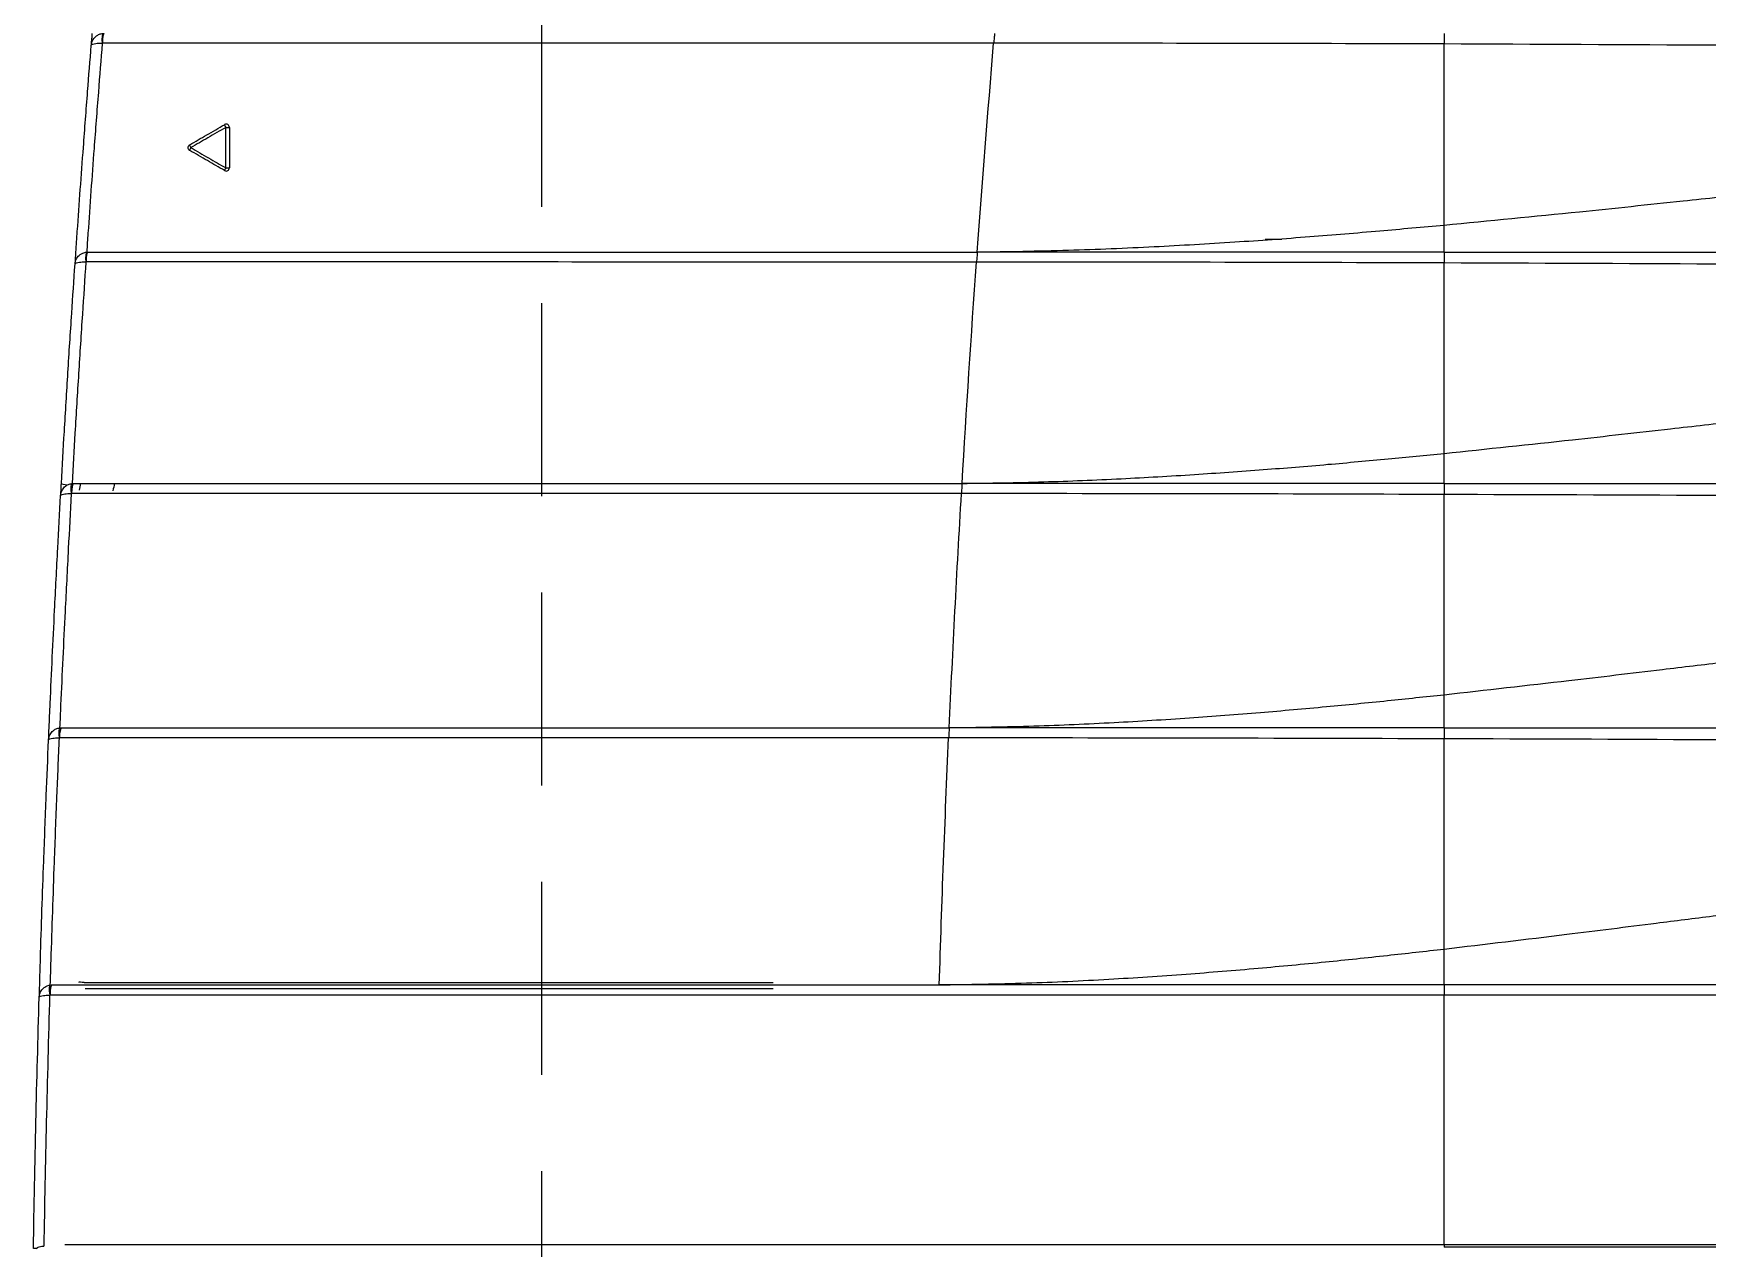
# Model space of a CAD drawing. Header units: inches. Extents: x 211248 to 488355, y -41604 to -7105.
# Drawn here: x 240674.7 to 240831, y -19105.4 to -18992 of the extents above; entities that cross this region are included whole.
import ezdxf

# ---------------------------------------------------------------- set-up
doc = ezdxf.new("R2010")
doc.units = ezdxf.units.IN
doc.header["$LTSCALE"] = 60
doc.header["$MEASUREMENT"] = 0
doc.linetypes.add('HIDDEN', pattern=[0.375, 0.25, -0.125])
doc.layers.add('06-LIGHT', color=4, linetype='Continuous')

# ---------------------------------------------------------------- blocks, each defined once
blk = doc.blocks.new('*U75')
at = {"color": 1, "linetype": 'HIDDEN'}
blk.add_lwpolyline([(1179.94, 464.99), (1179.94, 14.99), (39.94, 14.99), (39.94, 464.99)], close=True, dxfattribs=at)
at = {"color": 8}
for centre, radius, start, end in [((1215.45, 165.31), 0.5, 358.2397, 0), ((1204.49, 101.95), 0.25, 60, 180), ((1204.49, 98.81), 0.25, 180, 300)]:
    blk.add_arc(centre, radius, start, end, dxfattribs=at)
at = {"color": 8, "extrusion": (0, 0, -1)}
blk.add_arc((-1207.21, 100.38), 0.25, 120, 240, dxfattribs=at)
at = {"color": 8}
for centre, major_axis, ratio, start_param, end_param in [((1218.04, 166.3), (0, -0.8), 0.192414, 0, 1.56303), ((1218.07, 166.3), (-0.127, 0.79), 0.18902, 3.140748, 4.674174), ((1215.45, 165.31), (-0.5, 0.015), 0.003269, 1.745497, 3.141044), ((1217.31, 146.3), (0, -0.8), 0.1863, 0, 1.559168), ((1217.34, 146.3), (-0.111, 0.792), 0.18309, 3.140852, 4.674944), ((1216.37, 127.3), (0, -0.8), 0.179084, 0, 1.549822), ((1216.4, 127.3), (-0.096, 0.794), 0.175481, 3.140957, 4.670141), ((1215.25, 109.3), (0, -0.8), 0.172581, 0, 1.539295), ((1215.27, 109.3), (-0.081, 0.796), 0.16865, 3.141053, 4.663501), ((1204.49, 101.95), (-0.25, 0), 0.028867, 4.561673, 6.283185), ((1204.49, 101.95), (0.125, 0.217), 0.116341, 4.812344, 6.283185), ((1207.21, 100.38), (0.125, 0.217), 0.126416, 4.804016, 6.283185), ((1207.21, 100.38), (-0.125, 0.217), 0.142468, 3.141593, 4.649076), ((1204.49, 98.81), (0.25, 0), 0.003943, 1.420068, 3.141593), ((1204.49, 98.81), (-0.125, 0.217), 0.132331, 3.141593, 4.640625), ((1213.99, 92.3), (0, -0.8), 0.165536, 0, 1.525516), ((1214.01, 92.3), (-0.067, 0.797), 0.161273, 3.141146, 4.653318)]:
    blk.add_ellipse(centre, major_axis=major_axis, ratio=ratio, start_param=start_param, end_param=end_param, dxfattribs=at)
for points, knots in [([(1109.74, 185.7), (1096.38, 185.7), (1083.01, 185.7), (1056.26, 185.7), (1042.89, 185.7), (1029.51, 185.7)], [0, 0, 0, 0, 0.5, 0.5, 1, 1, 1, 1]), ([(1029.52, 185.9), (1042.89, 185.9), (1056.26, 185.9), (1083.01, 185.9), (1096.38, 185.9), (1109.74, 185.9)], [0, 0, 0, 0, 0.5, 0.5, 1, 1, 1, 1]), ([(1217.05, 185.7), (1208.46, 185.7), (1199.79, 185.7), (1182.12, 185.7), (1173.1, 185.7), (1146, 185.7), (1127.88, 185.7), (1109.74, 185.7)], [0, 0, 0, 0, 0.243248, 0.243248, 0.495499, 0.495499, 1, 1, 1, 1]), ([(1218.23, 166.3), (1218.32, 169.59), (1218.41, 172.87), (1218.56, 179.38), (1218.63, 182.6), (1218.68, 185.82)], [0, 0, 0, 0, 0.505489, 0.505489, 1, 1, 1, 1]), ([(1219.25, 186), (1219.2, 185.95), (1219.13, 185.91), (1218.98, 185.86), (1218.9, 185.84), (1218.78, 185.82), (1218.73, 185.82), (1218.68, 185.82)], [0, 0, 0, 0, 0.426124, 0.426124, 0.795442, 0.795442, 1, 1, 1, 1]), ([(1219.49, 186), (1219.43, 182.72), (1219.37, 179.43), (1219.22, 172.92), (1219.13, 169.7), (1219.04, 166.47)], [0, 0, 0, 0, 0.504534, 0.504534, 1, 1, 1, 1]), ([(1029, 166.3), (1042.46, 166.3), (1055.92, 166.3), (1082.84, 166.3), (1096.29, 166.3), (1109.74, 166.3)], [0, 0, 0, 0, 0.5, 0.5, 1, 1, 1, 1]), ([(1109.74, 165.5), (1109.74, 165.52), (1109.74, 165.55), (1109.74, 165.77), (1109.74, 166.03), (1109.74, 166.21), (1109.74, 166.3)], [0, 0, 0, 0, 0.300546, 0.567506, 0.800705, 1, 1, 1, 1]), ([(1109.74, 166.3), (1127.91, 166.29), (1146.06, 166.29), (1173.2, 166.29), (1182.24, 166.29), (1200.27, 166.29), (1209.27, 166.29), (1218.19, 166.29)], [0, 0, 0, 0, 0.5, 0.5, 0.75, 0.75, 1, 1, 1, 1]), ([(1149.02, 165.5), (1146.76, 165.46), (1142.36, 165.39), (1135.95, 165.08), (1129.94, 164.68), (1124.33, 164.22), (1119.11, 163.73), (1114.29, 163.22), (1111.22, 162.88), (1109.74, 162.71)], [0, 0, 0, 0, 0.17272, 0.33551, 0.488347, 0.631221, 0.764126, 0.88705, 1, 1, 1, 1]), ([(1218.04, 165.5), (1212.34, 165.5), (1206.6, 165.5), (1195.12, 165.5), (1189.38, 165.5), (1172.11, 165.5), (1160.58, 165.5), (1149.02, 165.5)], [0, 0, 0, 0, 0.25, 0.25, 0.5, 0.5, 1, 1, 1, 1]), ([(1161.94, 165.81), (1170.9, 165.81), (1179.84, 165.81), (1197.68, 165.81), (1206.59, 165.81), (1215.45, 165.81)], [0, 0, 0, 0, 0.5, 0.5, 1, 1, 1, 1]), ([(1217.49, 146.29), (1217.56, 147.8), (1217.62, 149.32), (1217.75, 152.53), (1217.82, 154.24), (1217.97, 158.5), (1218.06, 161.06), (1218.16, 164.24), (1218.18, 164.87), (1218.2, 165.5), (1218.2, 165.5), (1218.2, 165.5)], [0, 0, 0, 0, 0.235766, 0.235766, 0.501866, 0.501866, 0.901174, 0.901174, 0.999997, 0.999997, 1, 1, 1, 1]), ([(1219.04, 166.47), (1219.04, 166.47), (1219.04, 166.47), (1219.04, 166.39), (1219.02, 166.31), (1218.99, 166.17), (1218.96, 166.1), (1218.87, 165.93), (1218.79, 165.83), (1218.63, 165.69), (1218.55, 165.64), (1218.39, 165.56), (1218.29, 165.53), (1218.2, 165.51)], [0, 0, 0, 0, 0.004657, 0.004657, 0.171178, 0.171178, 0.329678, 0.329678, 0.602664, 0.602664, 0.791782, 0.791782, 1, 1, 1, 1]), ([(1219.04, 166.47), (1219.04, 166.47), (1219.04, 166.47), (1219.04, 166.45), (1219.03, 166.44), (1218.99, 166.41), (1218.97, 166.4), (1218.88, 166.36), (1218.81, 166.35), (1218.65, 166.32), (1218.58, 166.31), (1218.41, 166.3), (1218.32, 166.3), (1218.23, 166.3)], [0, 0, 0, 0, 0.004657, 0.004657, 0.171177, 0.171177, 0.329676, 0.329676, 0.60266, 0.60266, 0.791779, 0.791779, 1, 1, 1, 1]), ([(1219, 165.5), (1219, 165.5), (1219, 165.5), (1218.98, 164.83), (1218.96, 164.16), (1218.87, 160.96), (1218.78, 158.41), (1218.62, 154.17), (1218.56, 152.47), (1218.43, 149.34), (1218.37, 147.9), (1218.31, 146.46)], [0, 0, 0, 0, 0.000003, 0.000003, 0.105523, 0.105523, 0.506415, 0.506415, 0.773572, 0.773572, 1, 1, 1, 1]), ([(1215.53, 165.3), (1206.66, 165.3), (1197.74, 165.3), (1179.87, 165.3), (1170.91, 165.3), (1161.94, 165.3)], [0, 0, 0, 0, 0.5, 0.5, 1, 1, 1, 1]), ([(1109.74, 162.71), (1106.56, 162.33), (1101.06, 161.68), (1094.09, 160.8), (1086.94, 159.89), (1082.12, 159.31), (1078.77, 158.9)], [0, 0, 0, 0, 0.307575, 0.532584, 0.675031, 1, 1, 1, 1]), ([(1109.74, 162.71), (1109.74, 161.41), (1109.74, 158.77), (1109.74, 154.73), (1109.74, 150.58), (1109.74, 147.77), (1109.74, 146.36)], [0, 0, 0, 0, 0.241954, 0.489631, 0.742508, 1, 1, 1, 1]), ([(1028.18, 146.67), (1041.78, 146.67), (1055.37, 146.6), (1082.56, 146.47), (1096.16, 146.4), (1109.74, 146.36)], [0, 0, 0, 0, 0.5, 0.5, 1, 1, 1, 1]), ([(1109.74, 145.5), (1109.74, 145.52), (1109.74, 145.56), (1109.74, 145.8), (1109.74, 146.08), (1109.74, 146.27), (1109.74, 146.36)], [0, 0, 0, 0, 0.299602, 0.566259, 0.799779, 1, 1, 1, 1]), ([(1148.25, 145.5), (1148.25, 145.51), (1148.25, 145.54), (1148.26, 145.72), (1148.27, 145.98), (1148.28, 146.19), (1148.29, 146.29)], [0, 0, 0, 0, 0.262073, 0.50023, 0.747646, 1, 1, 1, 1]), ([(1148.29, 146.29), (1159.87, 146.29), (1171.44, 146.29), (1194.52, 146.29), (1206.04, 146.29), (1217.46, 146.29)], [0, 0, 0, 0, 0.5, 0.5, 1, 1, 1, 1]), ([(1218.31, 146.46), (1218.31, 146.46), (1218.31, 146.45), (1218.31, 146.37), (1218.3, 146.3), (1218.25, 146.15), (1218.22, 146.08), (1218.13, 145.91), (1218.05, 145.81), (1217.89, 145.67), (1217.81, 145.63), (1217.64, 145.55), (1217.55, 145.52), (1217.45, 145.51)], [0, 0, 0, 0, 0.004636, 0.004636, 0.174161, 0.174161, 0.335167, 0.335167, 0.60541, 0.60541, 0.793318, 0.793318, 1, 1, 1, 1]), ([(1218.31, 146.46), (1218.31, 146.46), (1218.31, 146.46), (1218.31, 146.44), (1218.3, 146.42), (1218.27, 146.4), (1218.24, 146.38), (1218.15, 146.35), (1218.07, 146.33), (1217.92, 146.31), (1217.84, 146.3), (1217.68, 146.29), (1217.59, 146.29), (1217.49, 146.29)], [0, 0, 0, 0, 0.004636, 0.004636, 0.174157, 0.174157, 0.335163, 0.335163, 0.60541, 0.60541, 0.79332, 0.79332, 1, 1, 1, 1]), ([(1109.74, 145.5), (1110.91, 145.5), (1123.76, 145.5), (1136.59, 145.5), (1148.25, 145.5)], [0, 0, 0, 0, 0.090794, 1, 1, 1, 1]), ([(1148.24, 145.5), (1146.05, 145.46), (1141.77, 145.39), (1135.54, 145.11), (1129.67, 144.75), (1124.16, 144.33), (1119.03, 143.87), (1114.26, 143.41), (1111.21, 143.08), (1109.74, 142.93)], [0, 0, 0, 0, 0.171143, 0.332878, 0.485187, 0.628059, 0.76149, 0.885469, 1, 1, 1, 1]), ([(1217.31, 145.5), (1205.91, 145.5), (1194.4, 145.5), (1171.36, 145.5), (1159.81, 145.5), (1148.25, 145.5)], [0, 0, 0, 0, 0.5, 0.5, 1, 1, 1, 1]), ([(1216.54, 127.28), (1216.62, 128.72), (1216.7, 130.15), (1216.86, 133.2), (1216.94, 134.83), (1217.15, 138.88), (1217.26, 141.31), (1217.4, 144.33), (1217.42, 144.91), (1217.45, 145.5), (1217.45, 145.5), (1217.45, 145.5)], [0, 0, 0, 0, 0.235564, 0.235564, 0.502554, 0.502554, 0.903218, 0.903218, 0.999997, 0.999997, 1, 1, 1, 1]), ([(1218.27, 145.5), (1218.27, 145.5), (1218.27, 145.5), (1218.24, 144.87), (1218.21, 144.25), (1218.08, 141.21), (1217.96, 138.79), (1217.76, 134.75), (1217.68, 133.14), (1217.52, 130.16), (1217.45, 128.8), (1217.37, 127.44)], [0, 0, 0, 0, 0.000003, 0.000003, 0.104408, 0.104408, 0.506463, 0.506463, 0.77438, 0.77438, 1, 1, 1, 1]), ([(1109.74, 142.93), (1106.51, 142.56), (1100.84, 141.93), (1093.58, 141.06), (1086.2, 140.18), (1081.23, 139.61), (1077.87, 139.22)], [0, 0, 0, 0, 0.304279, 0.532125, 0.683541, 1, 1, 1, 1]), ([(1109.74, 142.93), (1109.74, 141.69), (1109.74, 139.19), (1109.74, 135.35), (1109.74, 131.39), (1109.74, 128.71), (1109.74, 127.36)], [0, 0, 0, 0, 0.240964, 0.488232, 0.741399, 1, 1, 1, 1]), ([(1027.11, 127.69), (1040.88, 127.69), (1054.66, 127.62), (1082.21, 127.47), (1095.98, 127.4), (1109.74, 127.36)], [0, 0, 0, 0, 0.5, 0.5, 1, 1, 1, 1]), ([(1109.74, 126.5), (1109.74, 126.52), (1109.74, 126.55), (1109.74, 126.8), (1109.74, 127.08), (1109.74, 127.27), (1109.74, 127.36)], [0, 0, 0, 0, 0.29963, 0.566296, 0.799804, 1, 1, 1, 1]), ([(1109.74, 126.5), (1110.57, 126.5), (1119.99, 126.5), (1129.41, 126.5), (1138, 126.5)], [0, 0, 0, 0, 0.087433, 1, 1, 1, 1]), ([(1147.24, 126.5), (1145.13, 126.47), (1141, 126.4), (1134.98, 126.15), (1129.28, 125.82), (1123.92, 125.44), (1118.9, 125.03), (1114.21, 124.6), (1111.19, 124.3), (1109.74, 124.16)], [0, 0, 0, 0, 0.169313, 0.329825, 0.481522, 0.624391, 0.758433, 0.883635, 1, 1, 1, 1]), ([(1147.24, 126.5), (1147.25, 126.52), (1147.25, 126.57), (1147.27, 126.88), (1147.29, 127.15), (1147.29, 127.29)], [0, 0, 0, 0, 0.34127, 0.674379, 1, 1, 1, 1]), ([(1216.37, 126.5), (1204.95, 126.5), (1193.43, 126.5), (1170.37, 126.5), (1158.82, 126.5), (1147.24, 126.5)], [0, 0, 0, 0, 0.5, 0.5, 1, 1, 1, 1]), ([(1147.29, 127.29), (1158.88, 127.29), (1170.46, 127.28), (1193.55, 127.28), (1205.08, 127.28), (1216.52, 127.28)], [0, 0, 0, 0, 0.5, 0.5, 1, 1, 1, 1]), ([(1215.41, 109.28), (1215.5, 110.63), (1215.59, 111.98), (1215.78, 114.87), (1215.88, 116.41), (1216.07, 119.5), (1216.17, 121.04), (1216.34, 123.89), (1216.41, 125.2), (1216.48, 126.51)], [0, 0, 0, 0, 0.234873, 0.234873, 0.503118, 0.503118, 0.771519, 0.771519, 1, 1, 1, 1]), ([(1217.31, 126.5), (1217.31, 126.5), (1217.31, 126.5), (1217.24, 125.15), (1217.16, 123.81), (1216.99, 120.93), (1216.9, 119.4), (1216.71, 116.33), (1216.61, 114.8), (1216.42, 111.99), (1216.34, 110.71), (1216.25, 109.43)], [0, 0, 0, 0, 0.000004, 0.000004, 0.237138, 0.237138, 0.506455, 0.506455, 0.775615, 0.775615, 1, 1, 1, 1]), ([(1217.37, 127.44), (1217.37, 127.44), (1217.37, 127.44), (1217.37, 127.36), (1217.35, 127.28), (1217.3, 127.13), (1217.27, 127.06), (1217.17, 126.89), (1217.09, 126.79), (1216.93, 126.66), (1216.85, 126.62), (1216.68, 126.54), (1216.59, 126.52), (1216.49, 126.51)], [0, 0, 0, 0, 0.004615, 0.004615, 0.177182, 0.177182, 0.340693, 0.340693, 0.607806, 0.607806, 0.794758, 0.794758, 1, 1, 1, 1]), ([(1217.37, 127.44), (1217.37, 127.44), (1217.37, 127.44), (1217.37, 127.43), (1217.36, 127.41), (1217.32, 127.38), (1217.29, 127.37), (1217.2, 127.34), (1217.12, 127.32), (1216.97, 127.3), (1216.89, 127.29), (1216.73, 127.28), (1216.63, 127.28), (1216.54, 127.28)], [0, 0, 0, 0, 0.004615, 0.004615, 0.177178, 0.177178, 0.340689, 0.340689, 0.607806, 0.607806, 0.79476, 0.79476, 1, 1, 1, 1]), ([(1217.36, 127.44), (1217.35, 127.26), (1217.34, 127.08), (1217.33, 126.76), (1217.32, 126.63), (1217.31, 126.5), (1217.31, 126.5), (1217.31, 126.5)], [0, 0, 0, 0, 0.584735, 0.584735, 0.999937, 0.999937, 1, 1, 1, 1]), ([(1109.74, 124.16), (1106.41, 123.81), (1100.54, 123.2), (1092.91, 122.33), (1085.24, 121.47), (1080.11, 120.91), (1076.75, 120.54)], [0, 0, 0, 0, 0.302296, 0.533525, 0.693692, 1, 1, 1, 1]), ([(1109.74, 124.16), (1109.74, 122.99), (1109.74, 120.61), (1109.74, 116.96), (1109.74, 113.19), (1109.74, 110.64), (1109.74, 109.35)], [0, 0, 0, 0, 0.240494, 0.487542, 0.740817, 1, 1, 1, 1]), ([(1025.83, 109.71), (1039.82, 109.71), (1053.81, 109.64), (1081.78, 109.48), (1095.77, 109.4), (1109.74, 109.35)], [0, 0, 0, 0, 0.5, 0.5, 1, 1, 1, 1]), ([(1216.25, 109.43), (1216.25, 109.43), (1216.25, 109.43), (1216.24, 109.34), (1216.23, 109.26), (1216.18, 109.11), (1216.15, 109.04), (1216.04, 108.87), (1215.96, 108.78), (1215.79, 108.65), (1215.71, 108.61), (1215.55, 108.54), (1215.45, 108.52), (1215.35, 108.51)], [0, 0, 0, 0, 0.004597, 0.004597, 0.179597, 0.179597, 0.345088, 0.345088, 0.609538, 0.609538, 0.795853, 0.795853, 1, 1, 1, 1]), ([(1216.25, 109.43), (1216.25, 109.43), (1216.25, 109.43), (1216.25, 109.41), (1216.24, 109.4), (1216.2, 109.37), (1216.17, 109.35), (1216.08, 109.32), (1216, 109.3), (1215.84, 109.29), (1215.76, 109.28), (1215.6, 109.27), (1215.51, 109.27), (1215.41, 109.28)], [0, 0, 0, 0, 0.004597, 0.004597, 0.179593, 0.179593, 0.345083, 0.345083, 0.60954, 0.60954, 0.795855, 0.795855, 1, 1, 1, 1]), ([(1109.74, 108.5), (1109.74, 108.52), (1109.74, 108.55), (1109.75, 108.8), (1109.74, 109.07), (1109.74, 109.26), (1109.74, 109.35)], [0, 0, 0, 0, 0.299748, 0.56645, 0.799918, 1, 1, 1, 1]), ([(1109.74, 108.5), (1110.16, 108.5), (1122.28, 108.5), (1134.39, 108.5), (1146.06, 108.5)], [0, 0, 0, 0, 0.034541, 1, 1, 1, 1]), ([(1146.06, 108.5), (1143.7, 108.46), (1139.11, 108.39), (1132.44, 108.1), (1126.17, 107.74), (1120.33, 107.32), (1114.89, 106.87), (1111.41, 106.55), (1109.74, 106.4)], [0, 0, 0, 0, 0.195017, 0.378715, 0.551069, 0.712073, 0.86172, 1, 1, 1, 1]), ([(1146.06, 108.5), (1146.06, 108.52), (1146.06, 108.56), (1146.09, 108.87), (1146.11, 109.15), (1146.12, 109.28)], [0, 0, 0, 0, 0.33666, 0.669714, 1, 1, 1, 1]), ([(1215.25, 108.5), (1203.8, 108.5), (1192.28, 108.5), (1169.2, 108.5), (1157.64, 108.5), (1146.06, 108.5)], [0, 0, 0, 0, 0.5, 0.5, 1, 1, 1, 1]), ([(1146.12, 109.28), (1157.71, 109.28), (1169.29, 109.28), (1192.4, 109.27), (1203.93, 109.27), (1215.39, 109.27)], [0, 0, 0, 0, 0.5, 0.5, 1, 1, 1, 1]), ([(1214.14, 92.26), (1214.24, 93.53), (1214.34, 94.8), (1214.55, 97.53), (1214.66, 98.99), (1214.94, 102.65), (1215.09, 104.85), (1215.28, 107.52), (1215.31, 108.01), (1215.34, 108.5), (1215.34, 108.5), (1215.34, 108.5)], [0, 0, 0, 0, 0.233824, 0.233824, 0.504066, 0.504066, 0.909668, 0.909668, 0.999996, 0.999996, 1, 1, 1, 1]), ([(1216.18, 108.5), (1216.18, 108.5), (1216.18, 108.5), (1216.14, 107.97), (1216.11, 107.43), (1215.92, 104.72), (1215.76, 102.54), (1215.49, 98.91), (1215.38, 97.46), (1215.18, 94.81), (1215.08, 93.61), (1214.99, 92.42)], [0, 0, 0, 0, 0.000004, 0.000004, 0.099857, 0.099857, 0.50649, 0.50649, 0.77742, 0.77742, 1, 1, 1, 1]), ([(1123.68, 107.5), (1123.68, 107.5), (1123.66, 107.5), (1123.56, 107.5), (1123.49, 107.5), (1123.31, 107.5), (1123.2, 107.5), (1122.95, 107.5), (1122.81, 107.5), (1122.57, 107.5), (1122.47, 107.5), (1122.37, 107.5)], [0, 0, 0, 0, 0.213358, 0.213358, 0.42668, 0.42668, 0.640562, 0.640562, 0.855661, 0.855661, 1, 1, 1, 1]), ([(1109.74, 106.4), (1106.23, 106.06), (1100.03, 105.46), (1091.98, 104.61), (1084.06, 103.77), (1078.82, 103.23), (1075.45, 102.89)], [0, 0, 0, 0, 0.306857, 0.541766, 0.704737, 1, 1, 1, 1]), ([(1109.74, 106.4), (1109.74, 105.29), (1109.74, 103.04), (1109.74, 99.57), (1109.74, 95.99), (1109.74, 93.56), (1109.74, 92.32)], [0, 0, 0, 0, 0.239553, 0.486232, 0.739794, 1, 1, 1, 1]), ([(1204.24, 98.81), (1204.24, 99.34), (1204.24, 99.86), (1204.24, 100.9), (1204.24, 101.43), (1204.24, 101.95)], [0, 0, 0, 0, 0.501159, 0.501159, 1, 1, 1, 1]), ([(1204.53, 101.95), (1204.53, 101.43), (1204.53, 100.91), (1204.53, 99.86), (1204.53, 99.34), (1204.53, 98.81)], [0, 0, 0, 0, 0.498841, 0.498841, 1, 1, 1, 1]), ([(1207.24, 100.38), (1206.78, 100.65), (1206.32, 100.92), (1205.42, 101.44), (1204.97, 101.7), (1204.53, 101.95)], [0, 0, 0, 0, 0.508649, 0.508649, 1, 1, 1, 1]), ([(1204.62, 102.16), (1205.06, 101.91), (1205.51, 101.65), (1206.41, 101.13), (1206.87, 100.86), (1207.33, 100.6)], [0, 0, 0, 0, 0.491351, 0.491351, 1, 1, 1, 1]), ([(1204.53, 98.81), (1204.99, 99.08), (1205.46, 99.35), (1206.36, 99.87), (1206.8, 100.13), (1207.24, 100.38)], [0, 0, 0, 0, 0.511793, 0.511793, 1, 1, 1, 1]), ([(1207.33, 100.16), (1206.89, 99.91), (1206.45, 99.65), (1205.54, 99.13), (1205.08, 98.86), (1204.62, 98.6)], [0, 0, 0, 0, 0.488204, 0.488204, 1, 1, 1, 1]), ([(1024.39, 92.71), (1038.62, 92.71), (1052.85, 92.63), (1081.3, 92.46), (1095.53, 92.38), (1109.74, 92.32)], [0, 0, 0, 0, 0.5, 0.5, 1, 1, 1, 1]), ([(1109.74, 91.5), (1109.74, 91.52), (1109.74, 91.55), (1109.75, 91.79), (1109.74, 92.05), (1109.74, 92.24), (1109.74, 92.32)], [0, 0, 0, 0, 0.300147, 0.566978, 0.80031, 1, 1, 1, 1]), ([(1144.72, 91.5), (1144.72, 91.52), (1144.72, 91.55), (1144.75, 91.84), (1144.78, 92.11), (1144.79, 92.26)], [0, 0, 0, 0, 0.302913, 0.635892, 1, 1, 1, 1]), ([(1144.79, 92.26), (1150.57, 92.26), (1156.34, 92.26), (1168.05, 92.26), (1173.98, 92.26), (1186.5, 92.26), (1193.08, 92.26), (1204.48, 92.26), (1209.31, 92.26), (1214.12, 92.26)], [0, 0, 0, 0, 0.249054, 0.249054, 0.505367, 0.505367, 0.790188, 0.790188, 1, 1, 1, 1]), ([(1214.99, 92.42), (1214.99, 92.42), (1214.99, 92.42), (1214.98, 92.33), (1214.96, 92.25), (1214.91, 92.1), (1214.88, 92.03), (1214.77, 91.86), (1214.68, 91.77), (1214.52, 91.64), (1214.44, 91.6), (1214.27, 91.53), (1214.17, 91.51), (1214.08, 91.5)], [0, 0, 0, 0, 0.004579, 0.004579, 0.181841, 0.181841, 0.349149, 0.349149, 0.610898, 0.610898, 0.796793, 0.796793, 1, 1, 1, 1]), ([(1214.99, 92.42), (1214.99, 92.42), (1214.99, 92.42), (1214.99, 92.4), (1214.97, 92.38), (1214.93, 92.35), (1214.9, 92.34), (1214.81, 92.3), (1214.73, 92.29), (1214.57, 92.27), (1214.49, 92.26), (1214.33, 92.26), (1214.24, 92.26), (1214.14, 92.26)], [0, 0, 0, 0, 0.004579, 0.004579, 0.181838, 0.181838, 0.349144, 0.349144, 0.6109, 0.6109, 0.796796, 0.796796, 1, 1, 1, 1])]:
    blk.add_open_spline(points, degree=3, knots=knots, dxfattribs=at)
for points, degree in [([(1109.74, 185.7), (1109.75, 185.8), (1109.74, 185.9), (1109.74, 185.9)], 3), ([(1109.74, 185.7), (1109.74, 179.23), (1109.74, 172.76), (1109.74, 166.3)], 3), ([(1219.26, 186), (1219.4, 186), (1219.49, 185.99), (1219.49, 185.99)], 3), ([(1079, 165.5), (1089.25, 165.5), (1099.5, 165.5), (1109.74, 165.5)], 3), ([(1109.74, 165.5), (1119.03, 165.5), (1128.31, 165.5), (1137.58, 165.5)], 3), ([(1109.74, 165.5), (1109.74, 164.56), (1109.74, 163.62), (1109.74, 162.7)], 3), ([(1137.58, 165.5), (1141.4, 165.5), (1145.21, 165.5), (1149.02, 165.5)], 3), ([(1149.02, 165.5), (1148.82, 159.12), (1148.58, 152.7), (1148.29, 146.29)], 3), ([(1149.02, 165.5), (1149.02, 165.5)], 1), ([(1218.2, 165.51), (1218.15, 165.5), (1218.09, 165.5), (1218.04, 165.5)], 3), ([(1218.19, 166.29), (1218.2, 166.29), (1218.22, 166.29), (1218.23, 166.3)], 3), ([(1219.03, 166.47), (1219.02, 166.15), (1219.01, 165.82), (1219, 165.5)], 3), ([(1109.74, 146.36), (1122.6, 146.32), (1135.45, 146.29), (1148.29, 146.29)], 3), ([(1217.46, 146.29), (1217.47, 146.29), (1217.48, 146.29), (1217.49, 146.29)], 3), ([(1218.31, 146.46), (1218.29, 146.14), (1218.28, 145.82), (1218.27, 145.5)], 3), ([(1095.49, 145.5), (1089.72, 145.5), (1083.95, 145.5), (1078.19, 145.5)], 3), ([(1109.74, 145.5), (1104.99, 145.5), (1100.24, 145.5), (1095.49, 145.5)], 3), ([(1109.74, 145.5), (1109.74, 144.63), (1109.74, 143.77), (1109.74, 142.93)], 3), ([(1148.24, 145.5), (1147.97, 139.45), (1147.65, 133.36), (1147.29, 127.29)], 3), ([(1148.25, 145.5), (1148.24, 145.5)], 1), ([(1217.45, 145.51), (1217.41, 145.5), (1217.36, 145.5), (1217.31, 145.5)], 3), ([(1093.51, 126.5), (1088.05, 126.5), (1082.59, 126.5), (1077.13, 126.5)], 3), ([(1109.74, 126.5), (1104.33, 126.5), (1098.92, 126.5), (1093.51, 126.5)], 3), ([(1109.74, 127.36), (1122.27, 127.31), (1134.79, 127.29), (1147.29, 127.29)], 3), ([(1109.74, 126.5), (1109.74, 125.71), (1109.74, 124.93), (1109.74, 124.16)], 3), ([(1138, 126.5), (1141.08, 126.5), (1144.16, 126.5), (1147.24, 126.5)], 3), ([(1147.24, 126.5), (1146.91, 120.78), (1146.53, 115.02), (1146.12, 109.28)], 3), ([(1147.24, 126.5), (1147.24, 126.5)], 1), ([(1213.19, 126.49), (1213.23, 126.69), (1213.26, 126.88), (1213.3, 127.07)], 3), ([(1215.84, 126.49), (1215.87, 126.67), (1215.9, 126.85), (1215.93, 127.03)], 3), ([(1216.49, 126.51), (1216.45, 126.5), (1216.41, 126.5), (1216.37, 126.5)], 3), ([(1216.52, 127.28), (1216.52, 127.28), (1216.53, 127.28), (1216.54, 127.28)], 3), ([(1217.31, 126.5), (1217.32, 126.53), (1217.12, 126.58), (1216.83, 126.61)], 3), ([(1216.24, 109.43), (1216.22, 109.12), (1216.2, 108.81), (1216.18, 108.5)], 3), ([(1093.86, 108.5), (1087.91, 108.5), (1081.96, 108.5), (1076.01, 108.5)], 3), ([(1109.74, 108.5), (1104.45, 108.5), (1099.15, 108.5), (1093.86, 108.5)], 3), ([(1109.74, 109.35), (1121.88, 109.31), (1134.01, 109.28), (1146.12, 109.28)], 3), ([(1109.74, 108.5), (1109.74, 107.78), (1109.74, 107.08), (1109.74, 106.39)], 3), ([(1146.06, 108.5), (1145.67, 103.1), (1145.24, 97.67), (1144.79, 92.26)], 3), ([(1146.06, 108.5), (1146.06, 108.5)], 1), ([(1215.35, 108.51), (1215.32, 108.5), (1215.29, 108.5), (1215.25, 108.5)], 3), ([(1215.39, 109.27), (1215.4, 109.27), (1215.4, 109.28), (1215.41, 109.28)], 3), ([(1109.74, 92.32), (1121.44, 92.28), (1133.12, 92.26), (1144.79, 92.26)], 3), ([(1214.08, 91.5), (1214.05, 91.5), (1214.02, 91.5), (1213.99, 91.5)], 3), ([(1214.12, 92.26), (1214.13, 92.26), (1214.14, 92.26), (1214.14, 92.26)], 3), ([(1214.98, 92.42), (1214.96, 92.11), (1214.93, 91.81), (1214.91, 91.5)], 3)]:
    blk.add_open_spline(points, degree=degree, dxfattribs=at)

msp = doc.modelspace()

# ---------------------------------------------------------------- block references
at = {"layer": '06-LIGHT', "xscale": 1.2, "yscale": 1.2, "zscale": 1.2, "rotation": 180}
msp.add_blockref('*U75', (242138.13, -18882.24), dxfattribs=at)

doc.saveas('drawing.dxf')
